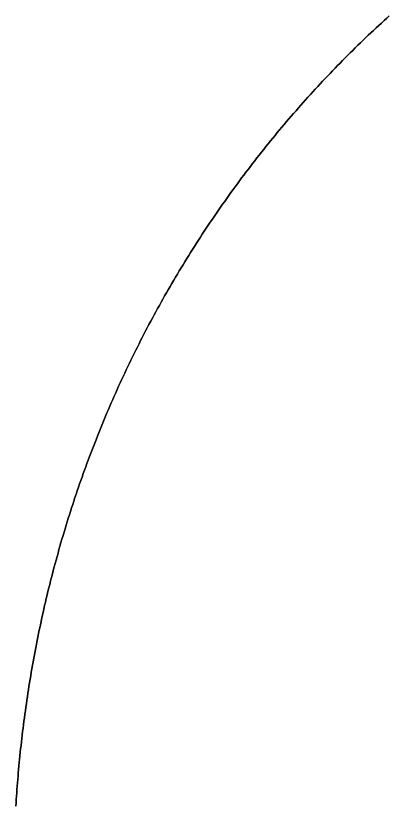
# Model space of a CAD drawing. Header units: inches. Extents: x 130170 to 284068, y 377793 to 804530.
# Drawn here: x 252726.7 to 252751, y 753239.4 to 753291 of the extents above; entities that cross this region are included whole.
import ezdxf

# ---------------------------------------------------------------- set-up
doc = ezdxf.new("R2010")
doc.units = ezdxf.units.IN
doc.header["$MEASUREMENT"] = 0
doc.layers.add('muni_il', color=7, linetype='Continuous')

msp = doc.modelspace()

# ---------------------------------------------------------------- linework, layer by layer
at = {"layer": 'muni_il'}
for points in [[(252751.165, 753291.048), (252750.991, 753290.89), (252750.817, 753290.731), (252750.644, 753290.572), (252750.471, 753290.412), (252750.299, 753290.252), (252750.127, 753290.091), (252749.956, 753289.929), (252749.785, 753289.768), (252749.614, 753289.605), (252749.445, 753289.442), (252749.275, 753289.278), (252749.107, 753289.114), (252748.938, 753288.949), (252748.771, 753288.784), (252748.603, 753288.618), (252748.437, 753288.451), (252748.27, 753288.284), (252748.105, 753288.117), (252747.94, 753287.949), (252747.775, 753287.78), (252747.611, 753287.611), (252747.448, 753287.441), (252747.285, 753287.271), (252747.122, 753287.1), (252746.96, 753286.929), (252746.799, 753286.757), (252746.638, 753286.585), (252746.478, 753286.412), (252746.318, 753286.238), (252746.159, 753286.064), (252746, 753285.89), (252745.842, 753285.715), (252745.685, 753285.539), (252745.527, 753285.364), (252745.371, 753285.187), (252745.215, 753285.01), (252745.06, 753284.832), (252744.905, 753284.654), (252744.751, 753284.476), (252744.597, 753284.297), (252744.444, 753284.117), (252744.292, 753283.937), (252744.14, 753283.757), (252743.988, 753283.575), (252743.837, 753283.394), (252743.687, 753283.212), (252743.537, 753283.029), (252743.388, 753282.846), (252743.24, 753282.663), (252743.092, 753282.479), (252742.945, 753282.294), (252742.798, 753282.109), (252742.652, 753281.924), (252742.506, 753281.738), (252742.361, 753281.551), (252742.217, 753281.364), (252742.073, 753281.177), (252741.93, 753280.989), (252741.787, 753280.801), (252741.645, 753280.612), (252741.503, 753280.423), (252741.362, 753280.233), (252741.222, 753280.043), (252741.083, 753279.852), (252740.943, 753279.661), (252740.805, 753279.469), (252740.667, 753279.277), (252740.53, 753279.085), (252740.393, 753278.892), (252740.257, 753278.698), (252740.122, 753278.505), (252739.987, 753278.31), (252739.853, 753278.115), (252739.719, 753277.92), (252739.586, 753277.725), (252739.454, 753277.529), (252739.322, 753277.332), (252739.191, 753277.135), (252739.06, 753276.938), (252738.931, 753276.74), (252738.801, 753276.542), (252738.673, 753276.343), (252738.545, 753276.144), (252738.417, 753275.945), (252738.291, 753275.745), (252738.165, 753275.544), (252738.039, 753275.344), (252737.914, 753275.142), (252737.79, 753274.941), (252737.667, 753274.739), (252737.544, 753274.536), (252737.421, 753274.334), (252737.3, 753274.13), (252737.179, 753273.927), (252737.058, 753273.723), (252736.939, 753273.518), (252736.82, 753273.314), (252736.701, 753273.108), (252736.584, 753272.903), (252736.466, 753272.697), (252736.35, 753272.49), (252736.234, 753272.284), (252736.119, 753272.076), (252736.005, 753271.869), (252735.891, 753271.661), (252735.777, 753271.453), (252735.665, 753271.244), (252735.553, 753271.035), (252735.442, 753270.826), (252735.331, 753270.616), (252735.222, 753270.406), (252735.112, 753270.195), (252735.004, 753269.985), (252734.896, 753269.773), (252734.789, 753269.562), (252734.682, 753269.35), (252734.576, 753269.137), (252734.471, 753268.925), (252734.367, 753268.712), (252734.263, 753268.499), (252734.16, 753268.285), (252734.057, 753268.071), (252733.955, 753267.857), (252733.854, 753267.642), (252733.754, 753267.427), (252733.654, 753267.212), (252733.555, 753266.996), (252733.457, 753266.78), (252733.359, 753266.564), (252733.262, 753266.347), (252733.165, 753266.13), (252733.07, 753265.913), (252732.975, 753265.695), (252732.881, 753265.478), (252732.787, 753265.259), (252732.694, 753265.041), (252732.602, 753264.822), (252732.51, 753264.603), (252732.42, 753264.384), (252732.329, 753264.164), (252732.24, 753263.944), (252732.151, 753263.724), (252732.063, 753263.503), (252731.976, 753263.283), (252731.889, 753263.062), (252731.803, 753262.84), (252731.718, 753262.619), (252731.633, 753262.397), (252731.55, 753262.174), (252731.467, 753261.952), (252731.384, 753261.729), (252731.302, 753261.507), (252731.221, 753261.283), (252731.141, 753261.06), (252731.061, 753260.836), (252730.982, 753260.612), (252730.904, 753260.388), (252730.827, 753260.164), (252730.75, 753259.939), (252730.674, 753259.714), (252730.599, 753259.489), (252730.524, 753259.264), (252730.45, 753259.038), (252730.377, 753258.813), (252730.304, 753258.587), (252730.232, 753258.36), (252730.161, 753258.134), (252730.091, 753257.908), (252730.021, 753257.681), (252729.952, 753257.454), (252729.884, 753257.227), (252729.817, 753256.999), (252729.75, 753256.772), (252729.684, 753256.544), (252729.618, 753256.316), (252729.554, 753256.088), (252729.49, 753255.86), (252729.427, 753255.632), (252729.364, 753255.403), (252729.302, 753255.175), (252729.241, 753254.946), (252729.181, 753254.717), (252729.121, 753254.488), (252729.063, 753254.259), (252729.004, 753254.03), (252728.947, 753253.801), (252728.89, 753253.571), (252728.834, 753253.342), (252728.779, 753253.112), (252728.724, 753252.882), (252728.67, 753252.652), (252728.617, 753252.422), (252728.565, 753252.192), (252728.513, 753251.962), (252728.462, 753251.732), (252728.412, 753251.502), (252728.362, 753251.272), (252728.313, 753251.042), (252728.265, 753250.812), (252728.218, 753250.581), (252728.171, 753250.351), (252728.125, 753250.121), (252728.08, 753249.89), (252728.035, 753249.66), (252727.991, 753249.43), (252727.948, 753249.2), (252727.906, 753248.97), (252727.864, 753248.739), (252727.823, 753248.509), (252727.783, 753248.279), (252727.743, 753248.049), (252727.704, 753247.82), (252727.666, 753247.59), (252727.628, 753247.36), (252727.592, 753247.131), (252727.556, 753246.901), (252727.52, 753246.672), (252727.486, 753246.443), (252727.451, 753246.214), (252727.418, 753245.985), (252727.386, 753245.757), (252727.354, 753245.528), (252727.322, 753245.3), (252727.292, 753245.072), (252727.262, 753244.845), (252727.233, 753244.617), (252727.204, 753244.39), (252727.176, 753244.163), (252727.149, 753243.937), (252727.122, 753243.71), (252727.097, 753243.485), (252727.071, 753243.259), (252727.047, 753243.034), (252727.023, 753242.809), (252727, 753242.584), (252726.977, 753242.36), (252726.955, 753242.137), (252726.934, 753241.914), (252726.913, 753241.691), (252726.894, 753241.468), (252726.874, 753241.247), (252726.855, 753241.026), (252726.837, 753240.805), (252726.82, 753240.585), (252726.803, 753240.365), (252726.787, 753240.146), (252726.771, 753239.928), (252726.756, 753239.71), (252726.742, 753239.493), (252726.728, 753239.277)], [(252726.728, 753239.277), (252726.742, 753239.493), (252726.756, 753239.71), (252726.771, 753239.928), (252726.787, 753240.146), (252726.803, 753240.365), (252726.82, 753240.585), (252726.837, 753240.805), (252726.855, 753241.026), (252726.874, 753241.247), (252726.894, 753241.468), (252726.913, 753241.691), (252726.934, 753241.914), (252726.955, 753242.137), (252726.977, 753242.36), (252727, 753242.584), (252727.023, 753242.809), (252727.047, 753243.034), (252727.071, 753243.259), (252727.097, 753243.485), (252727.122, 753243.71), (252727.149, 753243.937), (252727.176, 753244.163), (252727.204, 753244.39), (252727.233, 753244.617), (252727.262, 753244.845), (252727.292, 753245.072), (252727.322, 753245.3), (252727.354, 753245.528), (252727.386, 753245.757), (252727.418, 753245.985), (252727.451, 753246.214), (252727.486, 753246.443), (252727.52, 753246.672), (252727.556, 753246.901), (252727.592, 753247.131), (252727.628, 753247.36), (252727.666, 753247.59), (252727.704, 753247.82), (252727.743, 753248.049), (252727.783, 753248.279), (252727.823, 753248.509), (252727.864, 753248.739), (252727.906, 753248.97), (252727.948, 753249.2), (252727.991, 753249.43), (252728.035, 753249.66), (252728.08, 753249.89), (252728.125, 753250.121), (252728.171, 753250.351), (252728.218, 753250.581), (252728.265, 753250.812), (252728.313, 753251.042), (252728.362, 753251.272), (252728.412, 753251.502), (252728.462, 753251.732), (252728.513, 753251.962), (252728.565, 753252.192), (252728.617, 753252.422), (252728.67, 753252.652), (252728.724, 753252.882), (252728.779, 753253.112), (252728.834, 753253.342), (252728.89, 753253.571), (252728.947, 753253.801), (252729.004, 753254.03), (252729.063, 753254.259), (252729.121, 753254.488), (252729.181, 753254.717), (252729.241, 753254.946), (252729.302, 753255.175), (252729.364, 753255.403), (252729.427, 753255.632), (252729.49, 753255.86), (252729.554, 753256.088), (252729.618, 753256.316), (252729.684, 753256.544), (252729.75, 753256.772), (252729.817, 753256.999), (252729.884, 753257.227), (252729.952, 753257.454), (252730.021, 753257.681), (252730.091, 753257.908), (252730.161, 753258.134), (252730.232, 753258.36), (252730.304, 753258.587), (252730.377, 753258.813), (252730.45, 753259.038), (252730.524, 753259.264), (252730.599, 753259.489), (252730.674, 753259.714), (252730.75, 753259.939), (252730.827, 753260.164), (252730.904, 753260.388), (252730.982, 753260.612), (252731.061, 753260.836), (252731.141, 753261.06), (252731.221, 753261.283), (252731.302, 753261.507), (252731.384, 753261.729), (252731.467, 753261.952), (252731.55, 753262.174), (252731.633, 753262.397), (252731.718, 753262.619), (252731.803, 753262.84), (252731.889, 753263.062), (252731.976, 753263.283), (252732.063, 753263.503), (252732.151, 753263.724), (252732.24, 753263.944), (252732.329, 753264.164), (252732.42, 753264.384), (252732.51, 753264.603), (252732.602, 753264.822), (252732.694, 753265.041), (252732.787, 753265.259), (252732.881, 753265.478), (252732.975, 753265.695), (252733.07, 753265.913), (252733.165, 753266.13), (252733.262, 753266.347), (252733.359, 753266.564), (252733.457, 753266.78), (252733.555, 753266.996), (252733.654, 753267.212), (252733.754, 753267.427), (252733.854, 753267.642), (252733.955, 753267.857), (252734.057, 753268.071), (252734.16, 753268.285), (252734.263, 753268.499), (252734.367, 753268.712), (252734.471, 753268.925), (252734.576, 753269.137), (252734.682, 753269.35), (252734.789, 753269.562), (252734.896, 753269.773), (252735.004, 753269.985), (252735.112, 753270.195), (252735.222, 753270.406), (252735.331, 753270.616), (252735.442, 753270.826), (252735.553, 753271.035), (252735.665, 753271.244), (252735.777, 753271.453), (252735.891, 753271.661), (252736.005, 753271.869), (252736.119, 753272.076), (252736.234, 753272.284), (252736.35, 753272.49), (252736.466, 753272.697), (252736.584, 753272.903), (252736.701, 753273.108), (252736.82, 753273.314), (252736.939, 753273.518), (252737.058, 753273.723), (252737.179, 753273.927), (252737.3, 753274.13), (252737.421, 753274.334), (252737.544, 753274.536), (252737.667, 753274.739), (252737.79, 753274.941), (252737.914, 753275.142), (252738.039, 753275.344), (252738.165, 753275.544), (252738.291, 753275.745), (252738.417, 753275.945), (252738.545, 753276.144), (252738.673, 753276.343), (252738.801, 753276.542), (252738.931, 753276.74), (252739.06, 753276.938), (252739.191, 753277.135), (252739.322, 753277.332), (252739.454, 753277.529), (252739.586, 753277.725), (252739.719, 753277.92), (252739.853, 753278.115), (252739.987, 753278.31), (252740.122, 753278.505), (252740.257, 753278.698), (252740.393, 753278.892), (252740.53, 753279.085), (252740.667, 753279.277), (252740.805, 753279.469), (252740.943, 753279.661), (252741.083, 753279.852), (252741.222, 753280.043), (252741.362, 753280.233), (252741.503, 753280.423), (252741.645, 753280.612), (252741.787, 753280.801), (252741.93, 753280.989), (252742.073, 753281.177), (252742.217, 753281.364), (252742.361, 753281.551), (252742.506, 753281.738), (252742.652, 753281.924), (252742.798, 753282.109), (252742.945, 753282.294), (252743.092, 753282.479), (252743.24, 753282.663), (252743.388, 753282.846), (252743.537, 753283.029), (252743.687, 753283.212), (252743.837, 753283.394), (252743.988, 753283.575), (252744.14, 753283.757), (252744.292, 753283.937), (252744.444, 753284.117), (252744.597, 753284.297), (252744.751, 753284.476), (252744.905, 753284.654), (252745.06, 753284.832), (252745.215, 753285.01), (252745.371, 753285.187), (252745.527, 753285.364), (252745.685, 753285.539), (252745.842, 753285.715), (252746, 753285.89), (252746.159, 753286.064), (252746.318, 753286.238), (252746.478, 753286.412), (252746.638, 753286.585), (252746.799, 753286.757), (252746.96, 753286.929), (252747.122, 753287.1), (252747.285, 753287.271), (252747.448, 753287.441), (252747.611, 753287.611), (252747.775, 753287.78), (252747.94, 753287.949), (252748.105, 753288.117), (252748.27, 753288.284), (252748.437, 753288.451), (252748.603, 753288.618), (252748.771, 753288.784), (252748.938, 753288.949), (252749.107, 753289.114), (252749.275, 753289.278), (252749.445, 753289.442), (252749.614, 753289.605), (252749.785, 753289.768), (252749.956, 753289.929), (252750.127, 753290.091), (252750.299, 753290.252), (252750.471, 753290.412), (252750.644, 753290.572), (252750.817, 753290.731), (252750.991, 753290.89), (252751.165, 753291.048)]]:
    msp.add_lwpolyline(points, dxfattribs=at)

doc.saveas('drawing.dxf')
